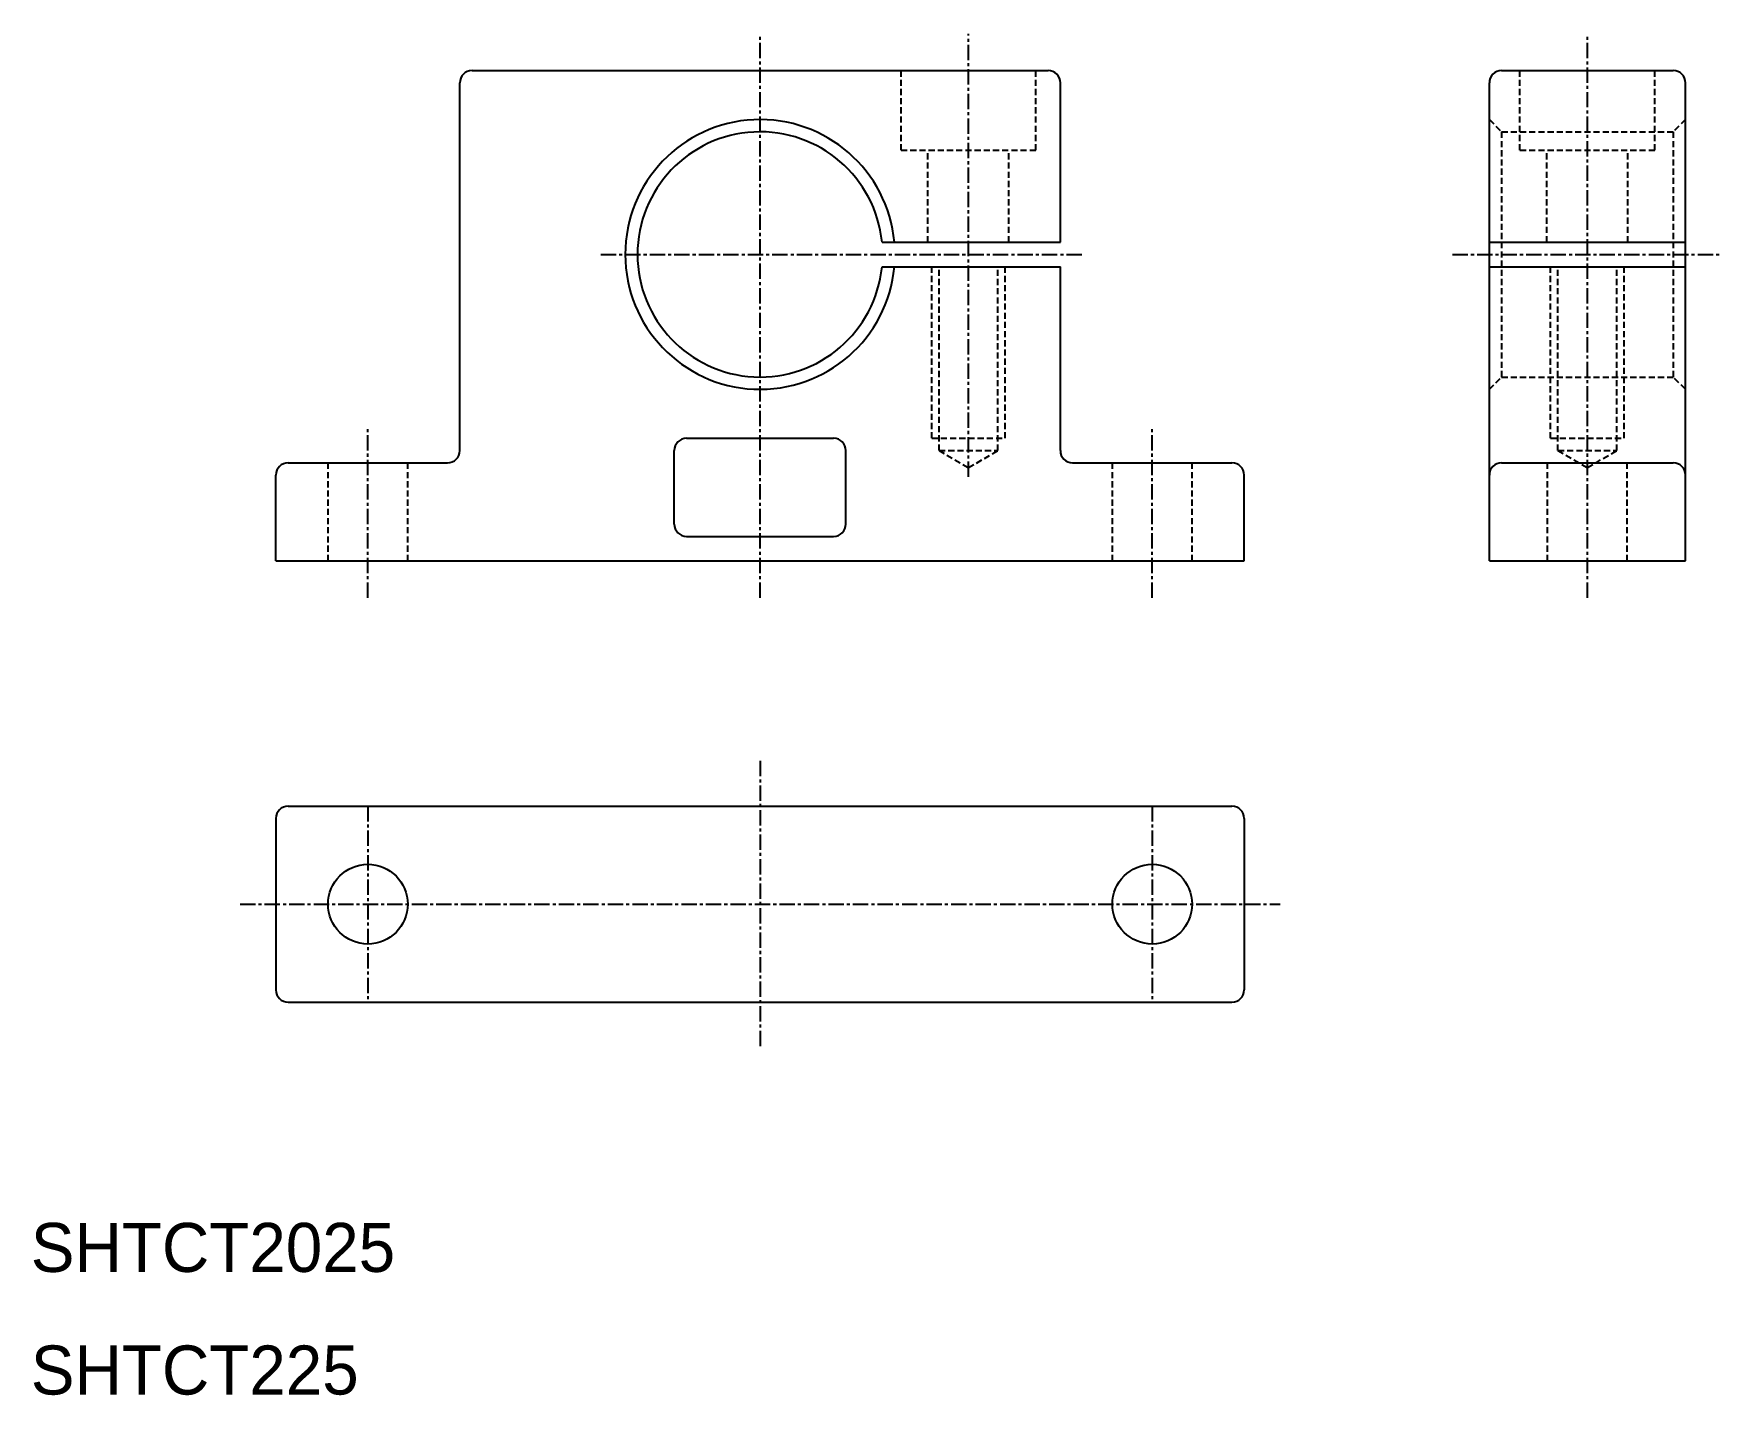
# Model space of a CAD drawing. Extents: x 10 to 148, y 10 to 121.
import ezdxf

# ---------------------------------------------------------------- set-up
doc = ezdxf.new("R2010")
doc.units = 0
doc.linetypes.add('CENTER', pattern=[2, 1.25, -0.25, 0.25, -0.25])
doc.linetypes.add('DASHED', pattern=[0.75, 0.5, -0.25])
doc.layers.get('0').update_dxf_attribs({"linetype": 'CONTINUOUS'})
doc.layers.add('CENTER', color=1, linetype='CENTER')

msp = doc.modelspace()

# ---------------------------------------------------------------- linework, layer by layer
at = {"color": 7, "linetype": 'CONTINUOUS'}
for p, q in [((46, 118), (93, 118)), ((130, 118), (144, 118)), ((45, 87), (45, 117)), ((94, 104), (94, 117)), ((129, 78), (129, 117)), ((145, 78), (145, 117)), ((79.45, 104), (94, 104)), ((129, 104), (145, 104)), ((79.45, 102), (94, 102)), ((94, 87), (94, 102)), ((129, 102), (145, 102)), ((62.5, 81), (62.5, 87)), ((63.5, 88), (75.5, 88)), ((76.5, 81), (76.5, 87)), ((31, 86), (44, 86)), ((95, 86), (108, 86)), ((130, 86), (144, 86)), ((30, 78), (30, 85)), ((109, 78), (109, 85)), ((63.5, 80), (75.5, 80)), ((30, 78), (109, 78)), ((129, 78), (145, 78))]:
    msp.add_line(p, q, dxfattribs=at)
at = {"color": 3, "linetype": 'DASHED'}
for p, q in [((81, 111.5), (81, 118)), ((92, 111.5), (92, 118)), ((131.5, 111.5), (131.5, 118)), ((142.5, 111.5), (142.5, 118)), ((129, 114), (130, 113)), ((130, 113), (144, 113)), ((130, 113), (130, 93)), ((145, 114), (144, 113)), ((144, 113), (144, 93)), ((81, 111.5), (92, 111.5)), ((83.2, 104), (83.2, 111.5)), ((89.8, 104), (89.8, 111.5)), ((131.5, 111.5), (142.5, 111.5)), ((133.7, 104), (133.7, 111.5)), ((140.3, 104), (140.3, 111.5)), ((83.5, 88), (83.5, 102)), ((84.1, 87), (84.1, 102)), ((88.9, 87), (88.9, 102)), ((89.5, 88), (89.5, 102)), ((134, 88), (134, 102)), ((134.6, 87), (134.6, 102)), ((139.4, 87), (139.4, 102)), ((140, 88), (140, 102)), ((129, 92), (130, 93)), ((130, 93), (144, 93)), ((145, 92), (144, 93)), ((83.5, 88), (89.5, 88)), ((84.1, 87), (86.5, 85.61)), ((84.1, 87), (88.9, 87)), ((86.5, 85.61), (88.9, 87)), ((134, 88), (140, 88)), ((134.6, 87), (139.4, 87)), ((134.6, 87), (137, 85.61)), ((137, 85.61), (139.4, 87)), ((34.25, 78), (34.25, 86)), ((40.75, 78), (40.75, 86)), ((98.25, 78), (98.25, 86)), ((104.75, 78), (104.75, 86)), ((133.75, 78), (133.75, 86)), ((140.25, 78), (140.25, 86))]:
    msp.add_line(p, q, dxfattribs=at)
for p, q in [((31, 58), (108, 58)), ((30, 57), (30, 43)), ((109, 57), (109, 43)), ((31, 42), (108, 42))]:
    msp.add_line(p, q)
for centre in [(37.5, 50), (101.5, 50)]:
    msp.add_circle(centre, 3.25)
at = {"color": 7, "linetype": 'CONTINUOUS'}
for centre, radius, start, end in [((46, 117), 1, 90, 180), ((93, 117), 1, 0, 90), ((130, 117), 1, 90, 180), ((144, 117), 1, 0, 90), ((69.5, 103), 11, 5.2159, 354.7841), ((69.5, 103), 10, 5.7392, 354.2608), ((44, 87), 1, 270, 0), ((63.5, 87), 1, 90, 180), ((75.5, 87), 1, 0, 90), ((95, 87), 1, 180, 270), ((31, 85), 1, 90, 180), ((108, 85), 1, 0, 90), ((130, 85), 1, 90, 180), ((144, 85), 1, 0, 90), ((63.5, 81), 1, 180, 270), ((75.5, 81), 1, 270, 0)]:
    msp.add_arc(centre, radius, start, end, dxfattribs=at)
for centre, start, end in [((31, 57), 90, 180), ((108, 57), 0, 90), ((31, 43), 180, 270), ((108, 43), 270, 0)]:
    msp.add_arc(centre, 1, start, end)
at = {"layer": 'CENTER', "linetype": 'CENTER'}
for p, q in [((69.5, 75), (69.5, 121)), ((86.5, 84.85), (86.5, 121)), ((137, 75), (137, 121)), ((56.5, 103), (96, 103)), ((126, 103), (148, 103)), ((37.5, 75), (37.5, 89)), ((101.5, 75), (101.5, 89)), ((69.5, 61.68), (69.5, 38.32)), ((37.5, 58), (37.5, 42)), ((101.5, 58), (101.5, 42)), ((27.08, 50), (111.92, 50))]:
    msp.add_line(p, q, dxfattribs=at)

# ---------------------------------------------------------------- texts
at = {"color": 7, "linetype": 'CONTINUOUS'}
for s, p in [('SHTCT2025', (10, 20)), ('SHTCT225', (10, 10))]:
    msp.add_text(s, height=4, dxfattribs=at).set_placement(p)

doc.saveas('drawing.dxf')
